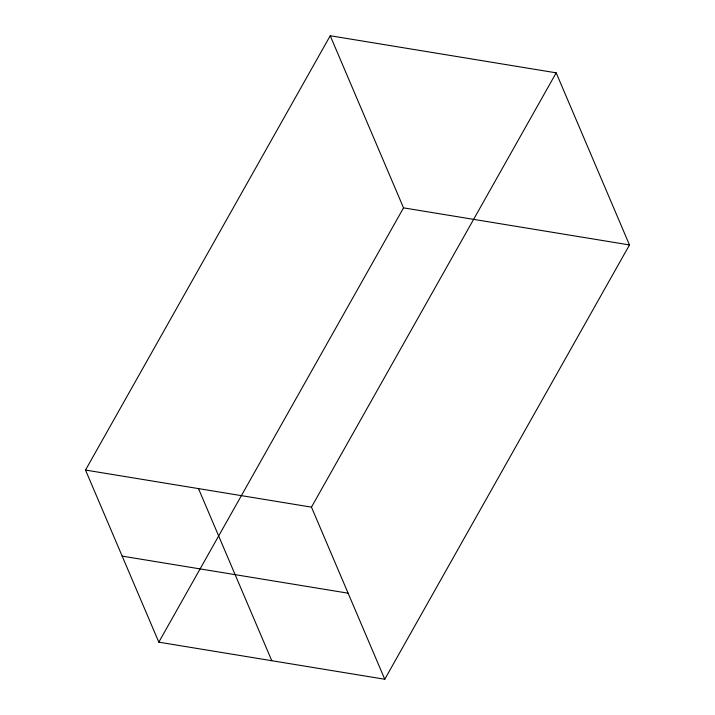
<?xml version="1.0" encoding="UTF-8"?>
<svg xmlns="http://www.w3.org/2000/svg" width="715" height="715" viewBox="0 0 715 715"><rect width="100%" height="100%" fill="white"/><g stroke="black" fill="none" stroke-linecap="round" stroke-linejoin="round"><path stroke-width="1.07" d="M85.514 470.059L330.232 35.75L556.181 72.832L629.486 244.941L384.768 679.25L158.819 642.168L85.514 470.059L311.463 507.141L384.768 679.25M158.819 642.168L403.537 207.859L330.232 35.75M311.463 507.141L556.181 72.832M403.537 207.859L629.486 244.941M122.167 556.118L348.116 593.191M198.484 488.595L271.789 660.714"/></g></svg>
